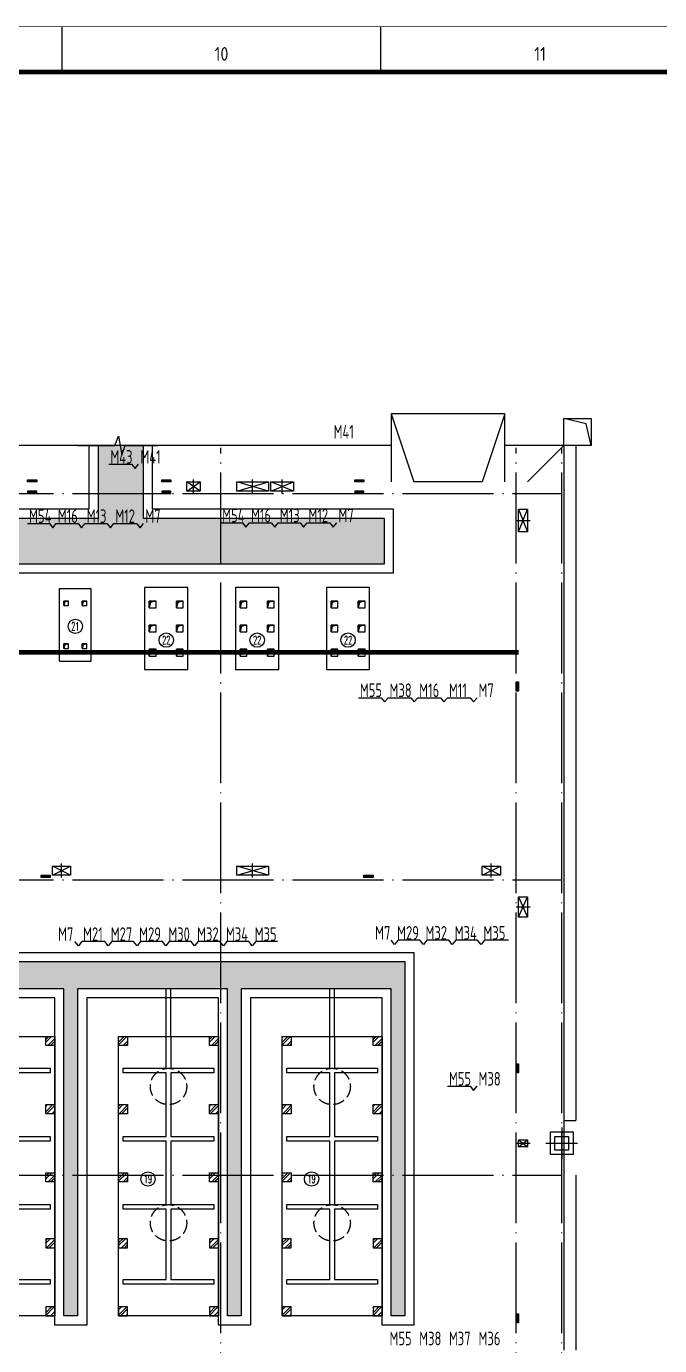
# Model space of a CAD drawing. Extents: x 93518 to 937116, y -359949 to 58022.
# Drawn here: x 747078 to 761008, y -92196 to -63170 of the extents above; entities that cross this region are included whole.
import ezdxf
from ezdxf.enums import TextEntityAlignment as Align

# ---------------------------------------------------------------- set-up
doc = ezdxf.new("R2010")
doc.units = 0
doc.header["$LTSCALE"] = 1000
doc.header["$MEASUREMENT"] = 0
for name, pattern in [('DASH', [0.35, 0.25, -0.1]), ('DIVIDE', [1.25, 0.5, -0.25, 0, -0.25, 0, -0.25]), ('DOTE', [2.42, 2, -0.2, 0.02, -0.2])]:
    doc.linetypes.add(name, pattern=pattern)
doc.layers.get('0').update_dxf_attribs({"linetype": 'CONTINUOUS'})
for name, color, linetype in [('C承台', 30, 'CONTINUOUS'), ('DIM_LEAD', 3, 'CONTINUOUS'), ('DIM_SYMB', 3, 'CONTINUOUS'), ('DOTE', 8, 'DOTE'), ('D洞口', 2, 'CONTINUOUS'), ('G沟道', 4, 'CONTINUOUS'), ('PUB_TEXT', 7, 'CONTINUOUS'), ('STAIR', 2, 'CONTINUOUS'), ('WINDOW', 4, 'CONTINUOUS'), ('排水', 25, 'CONTINUOUS'), ('设备', 7, 'CONTINUOUS'), ('设备层', 8, 'CONTINUOUS')]:
    doc.layers.add(name, color=color, linetype=linetype)
doc.styles.add('_TCH_AXIS', font='complex.shx', dxfattribs={"bigfont": 'GBCBIG.shx'})
doc.styles.get("Standard").update_dxf_attribs({"font": 'GBENOR', "bigfont": 'GBCBIG'})
doc.styles.add('TSSD_Rein', font='Tssdeng.shx', dxfattribs={"width": 0.7, "bigfont": 'tssdchn.shx'})
pattern_1 = [(0, (-247127.87, -30582.82), (39.6875, 79.375), [0, -79.375])]

# ---------------------------------------------------------------- blocks, each defined once
blk = doc.blocks.new('GEDI_WK_A1')
at = {"color": 3}
for p, q in [((630.75, 584), (630.75, 594)), ((700.83, 584), (700.83, 594))]:
    blk.add_line(p, q, dxfattribs=at)
for points, const_width in [([(0, 0), (841, 0), (841, 594), (0, 594)], 0.1), ([(25, 10), (831, 10), (831, 584), (25, 584)], 1)]:
    blk.add_lwpolyline(points, close=True, dxfattribs=dict(at, const_width=const_width))
for s, p in [('10', (665.79, 588)), ('11', (735.88, 588))]:
    blk.add_text(s, height=3, dxfattribs=at).set_placement(p, align=Align.MIDDLE)
blk = doc.blocks.new('A$C04BF5457')
h = blk.add_hatch()
h.set_pattern_fill('DOTS', color=8, scale=50, style=0)
h.set_pattern_definition(pattern_1)
h.paths.add_polyline_path([(-28350, 34050), (-28350, 32450), (-17400, 32450), (-17400, 31250), (-30550, 31250), (-30550, 34050)])
h.paths.add_polyline_path([(12900, 34050), (12900, 32450), (5900, 32450), (5900, 34050), (4900, 34050), (4900, 32450), (-8450, 32450), (-8450, 34050), (-9450, 34050), (-9450, 31450), (19200, 31450), (19200, 32450), (13900, 32450), (13900, 34050)])
h = blk.add_hatch()
h.set_pattern_fill('DOTS', color=8, scale=50, style=0)
h.set_pattern_definition(pattern_1)
h.paths.add_polyline_path([(-40900, 22113), (-40900, 22700), (-8950, 22700), (-8950, 30250), (-17000, 30250), (-17000, 30650), (-8550, 30650), (-8550, 25625), (10900, 25625), (10900, 25225), (-8550, 25225), (-8550, 22700), (19650, 22700), (19650, 14900), (19350, 14900), (19350, 22100), (16050, 22100), (16050, 14900), (15750, 14900), (15750, 22100), (12450, 22100), (12450, 14900), (12150, 14900), (12150, 22100), (8850, 22100), (8850, 14900), (8550, 14900), (8550, 22100), (825, 22100), (825, 14900), (425, 14900), (425, 22100), (-4575, 22100), (-4575, 14900), (-4975, 14900), (-4975, 22100), (-12150, 22100), (-12150, 14900), (-12550, 14900), (-12550, 22100), (-18550, 22100), (-18550, 14900), (-18950, 14900), (-18950, 22100), (-40865, 22100)])
h.paths.add_polyline_path([(-40900, 21888), (-40934, 21900), (-19150, 21900), (-19150, 14900), (-19750, 14900), (-19750, 21300), (-23650, 21300), (-23650, 14900), (-24250, 14900), (-24250, 21300), (-27950, 21300), (-27950, 14900), (-28550, 14900), (-28550, 21300), (-32250, 21300), (-32250, 14900), (-32850, 14900), (-32850, 21300), (-40900, 21300)])
at = {"layer": 'DIM_SYMB'}
blk.add_lwpolyline([(12457, 34050), (13272, 34050), (13349, 34260), (13423, 33840), (13497, 34050), (14217, 34050)], dxfattribs=at)
at = {"layer": 'G沟道', "color": 8}
for points in [[(-9650, 34050), (-9650, 31250), (19400, 31250), (19400, 32650), (14100, 32650), (14100, 34050)], [(12700, 34050), (12700, 32650), (6100, 32650), (6100, 34050)], [(-8350, 22900), (19850, 22900), (19850, 14700), (19150, 14700), (19150, 21900), (16250, 21900), (16250, 14700), (15550, 14700), (15550, 21900), (12650, 21900), (12650, 14700), (11950, 14700), (11950, 21900), (9050, 21900)]]:
    blk.add_lwpolyline(points, dxfattribs=at)
at = {"layer": 'G沟道'}
for points in [[(12900, 34050), (12900, 32450), (5900, 32450), (5900, 34050), (4900, 34050), (4900, 32450), (-8450, 32450), (-8450, 34050), (-9450, 34050), (-9450, 31450), (19200, 31450), (19200, 32450), (13900, 32450), (13900, 34050), (12900, 34050)], [(-8550, 22700), (19650, 22700), (19650, 14900), (19350, 14900), (19350, 22100), (16050, 22100), (16050, 14900), (15750, 14900), (15750, 22100), (12450, 22100), (12450, 14900), (12150, 14900), (12150, 22100), (8850, 22100)]]:
    blk.add_lwpolyline(points, dxfattribs=at)
blk = doc.blocks.new('A$C049D5CE3')
at = {"layer": 'D洞口'}
for points in [[(100, 1505), (250, 1505), (128, 1477), (100, 1355)], [(700, 1505), (850, 1505), (728, 1477), (700, 1355)], [(2100, 1505), (2250, 1505), (2128, 1477), (2100, 1355)], [(2700, 1505), (2850, 1505), (2728, 1477), (2700, 1355)], [(4100, 1505), (4250, 1505), (4128, 1477), (4100, 1355)], [(4700, 1505), (4850, 1505), (4728, 1477), (4700, 1355)], [(100, 975), (250, 975), (128, 947), (100, 825)], [(700, 975), (850, 975), (728, 947), (700, 825)], [(2100, 975), (2250, 975), (2128, 947), (2100, 825)], [(2700, 975), (2850, 975), (2728, 947), (2700, 825)], [(4100, 975), (4250, 975), (4128, 947), (4100, 825)], [(4700, 975), (4850, 975), (4728, 947), (4700, 825)], [(100, 445), (250, 445), (128, 417), (100, 295)], [(700, 445), (850, 445), (728, 417), (700, 295)], [(2100, 445), (2250, 445), (2128, 417), (2100, 295)], [(2700, 445), (2850, 445), (2728, 417), (2700, 295)], [(4100, 445), (4250, 445), (4128, 417), (4100, 295)], [(4700, 445), (4850, 445), (4728, 417), (4700, 295)]]:
    blk.add_hatch(color=8, dxfattribs=at).paths.add_polyline_path(points)
at = {"layer": 'C承台', "color": 8}
for points in [[(0, 0), (950, 0), (950, 1800), (0, 1800)], [(2000, 0), (2950, 0), (2950, 1800), (2000, 1800)], [(4000, 0), (4950, 0), (4950, 1800), (4000, 1800)]]:
    blk.add_lwpolyline(points, close=True, dxfattribs=at)
at = {"layer": 'D洞口', "color": 8}
for points in [[(100, 1355), (250, 1355), (250, 1505), (100, 1505)], [(100, 1505), (250, 1505), (128, 1477), (100, 1355)], [(700, 1355), (850, 1355), (850, 1505), (700, 1505)], [(700, 1505), (850, 1505), (728, 1477), (700, 1355)], [(2100, 1355), (2250, 1355), (2250, 1505), (2100, 1505)], [(2100, 1505), (2250, 1505), (2128, 1477), (2100, 1355)], [(2700, 1355), (2850, 1355), (2850, 1505), (2700, 1505)], [(2700, 1505), (2850, 1505), (2728, 1477), (2700, 1355)], [(4100, 1355), (4250, 1355), (4250, 1505), (4100, 1505)], [(4100, 1505), (4250, 1505), (4128, 1477), (4100, 1355)], [(4700, 1355), (4850, 1355), (4850, 1505), (4700, 1505)], [(4700, 1505), (4850, 1505), (4728, 1477), (4700, 1355)], [(100, 825), (250, 825), (250, 975), (100, 975)], [(100, 975), (250, 975), (128, 947), (100, 825)], [(700, 825), (850, 825), (850, 975), (700, 975)], [(700, 975), (850, 975), (728, 947), (700, 825)], [(2100, 825), (2250, 825), (2250, 975), (2100, 975)], [(2100, 975), (2250, 975), (2128, 947), (2100, 825)], [(2700, 825), (2850, 825), (2850, 975), (2700, 975)], [(2700, 975), (2850, 975), (2728, 947), (2700, 825)], [(4100, 825), (4250, 825), (4250, 975), (4100, 975)], [(4100, 975), (4250, 975), (4128, 947), (4100, 825)], [(4700, 825), (4850, 825), (4850, 975), (4700, 975)], [(4700, 975), (4850, 975), (4728, 947), (4700, 825)], [(100, 295), (250, 295), (250, 445), (100, 445)], [(100, 445), (250, 445), (128, 417), (100, 295)], [(700, 295), (850, 295), (850, 445), (700, 445)], [(700, 445), (850, 445), (728, 417), (700, 295)], [(2100, 295), (2250, 295), (2250, 445), (2100, 445)], [(2100, 445), (2250, 445), (2128, 417), (2100, 295)], [(2700, 295), (2850, 295), (2850, 445), (2700, 445)], [(2700, 445), (2850, 445), (2728, 417), (2700, 295)], [(4100, 295), (4250, 295), (4250, 445), (4100, 445)], [(4100, 445), (4250, 445), (4128, 417), (4100, 295)], [(4700, 295), (4850, 295), (4850, 445), (4700, 445)], [(4700, 445), (4850, 445), (4728, 417), (4700, 295)]]:
    blk.add_lwpolyline(points, close=True, dxfattribs=at)
at = {"layer": 'PUB_TEXT', "color": 8}
for centre in [(475, 646), (2475, 646), (4475, 646)]:
    blk.add_circle(centre, 158, dxfattribs=at)
at = {"layer": 'PUB_TEXT', "color": 8, "style": '_TCH_AXIS', "width": 0.617647}
for p, p2 in [((386, 557), (564, 557)), ((2386, 557), (2564, 557)), ((4386, 557), (4564, 557))]:
    blk.add_text('22', height=178.2, dxfattribs=at).set_placement(p, p2, align=Align.FIT)
blk = doc.blocks.new('A$C78382CE9')
at = {"layer": 'D洞口'}
for points in [[(100, 1320), (200, 1320), (120, 1300), (100, 1220)], [(500, 1320), (600, 1320), (520, 1300), (500, 1220)], [(100, 380), (200, 380), (120, 360), (100, 280)], [(500, 380), (600, 380), (520, 360), (500, 280)]]:
    blk.add_hatch(color=8, dxfattribs=at).paths.add_polyline_path(points)
at = {"layer": 'C承台', "color": 8}
for p, q in [((0, 0), (0, 1600)), ((0, 1600), (700, 1600)), ((700, 0), (700, 1600)), ((0, 0), (700, 0))]:
    blk.add_line(p, q, dxfattribs=at)
at = {"layer": 'D洞口', "color": 8}
for points in [[(100, 1220), (200, 1220), (200, 1320), (100, 1320)], [(100, 1320), (200, 1320), (120, 1300), (100, 1220)], [(500, 1220), (600, 1220), (600, 1320), (500, 1320)], [(500, 1320), (600, 1320), (520, 1300), (500, 1220)], [(100, 280), (200, 280), (200, 380), (100, 380)], [(100, 380), (200, 380), (120, 360), (100, 280)], [(500, 280), (600, 280), (600, 380), (500, 380)], [(500, 380), (600, 380), (520, 360), (500, 280)]]:
    blk.add_lwpolyline(points, close=True, dxfattribs=at)
at = {"layer": 'PUB_TEXT', "color": 8}
blk.add_circle((350, 765), 158, dxfattribs=at)
at = {"layer": 'PUB_TEXT', "color": 8, "style": '_TCH_AXIS', "width": 0.724138}
blk.add_text('21', height=178.2, dxfattribs=at).set_placement((261, 676), (439, 676), align=Align.FIT)
blk = doc.blocks.new('A$C5FA4178C')
at = {"ltscale": 0.5}
h = blk.add_hatch(dxfattribs=at)
h.set_pattern_fill('金属', color=8, scale=50, style=0)
h.set_pattern_definition([(45, (-185768.3, -50994.82), (-88.38835, 88.38835), []), (45, (-185709.37, -50994.82), (-88.38835, 88.38835), [])])
h.paths.add_polyline_path([(2000, 1700), (2000, 1500), (2200, 1500), (2200, 1700)])
h.paths.add_polyline_path([(0, 1700), (0, 1500), (200, 1500), (200, 1700)])
h.paths.add_polyline_path([(2000, 2950), (2000, 3150), (2200, 3150), (2200, 2950)])
h.paths.add_polyline_path([(0, 2950), (0, 3150), (200, 3150), (200, 2950)])
h.paths.add_polyline_path([(2000, 4450), (2000, 4650), (2200, 4650), (2200, 4450)])
h.paths.add_polyline_path([(0, 4450), (0, 4650), (200, 4650), (200, 4450)])
h.paths.add_polyline_path([(2000, 5950), (2000, 6150), (2200, 6150), (2200, 5950)])
h.paths.add_polyline_path([(0, 5950), (0, 6150), (200, 6150), (200, 5950)])
h.paths.add_polyline_path([(2000, 200), (2000, 0), (2200, 0), (2200, 200)])
h.paths.add_polyline_path([(0, 200), (0, 0), (200, 0), (200, 200)])
h = blk.add_hatch(dxfattribs=at)
h.set_pattern_fill('金属', color=8, scale=50, style=0)
h.set_pattern_definition([(45, (-182168.3, -50994.82), (-88.38835, 88.38835), []), (45, (-182109.37, -50994.82), (-88.38835, 88.38835), [])])
h.paths.add_polyline_path([(5600, 1700), (5600, 1500), (5800, 1500), (5800, 1700)])
h.paths.add_polyline_path([(3600, 1700), (3600, 1500), (3800, 1500), (3800, 1700)])
h.paths.add_polyline_path([(5600, 2950), (5600, 3150), (5800, 3150), (5800, 2950)])
h.paths.add_polyline_path([(3600, 2950), (3600, 3150), (3800, 3150), (3800, 2950)])
h.paths.add_polyline_path([(5600, 4450), (5600, 4650), (5800, 4650), (5800, 4450)])
h.paths.add_polyline_path([(3600, 4450), (3600, 4650), (3800, 4650), (3800, 4450)])
h.paths.add_polyline_path([(5600, 5950), (5600, 6150), (5800, 6150), (5800, 5950)])
h.paths.add_polyline_path([(3600, 5950), (3600, 6150), (3800, 6150), (3800, 5950)])
h.paths.add_polyline_path([(5600, 200), (5600, 0), (5800, 0), (5800, 200)])
h.paths.add_polyline_path([(3600, 200), (3600, 0), (3800, 0), (3800, 200)])
h = blk.add_hatch(dxfattribs=at)
h.set_pattern_fill('金属', color=8, scale=50, style=0)
h.set_pattern_definition([(45, (-178568.3, -50994.82), (-88.38835, 88.38835), []), (45, (-178509.37, -50994.82), (-88.38835, 88.38835), [])])
h.paths.add_polyline_path([(9200, 1700), (9200, 1500), (9400, 1500), (9400, 1700)])
h.paths.add_polyline_path([(7200, 1700), (7200, 1500), (7400, 1500), (7400, 1700)])
h.paths.add_polyline_path([(9200, 2950), (9200, 3150), (9400, 3150), (9400, 2950)])
h.paths.add_polyline_path([(7200, 2950), (7200, 3150), (7400, 3150), (7400, 2950)])
h.paths.add_polyline_path([(9200, 4450), (9200, 4650), (9400, 4650), (9400, 4450)])
h.paths.add_polyline_path([(7200, 4450), (7200, 4650), (7400, 4650), (7400, 4450)])
h.paths.add_polyline_path([(9200, 5950), (9200, 6150), (9400, 6150), (9400, 5950)])
h.paths.add_polyline_path([(7200, 5950), (7200, 6150), (7400, 6150), (7400, 5950)])
h.paths.add_polyline_path([(9200, 200), (9200, 0), (9400, 0), (9400, 200)])
h.paths.add_polyline_path([(7200, 200), (7200, 0), (7400, 0), (7400, 200)])
h = blk.add_hatch(dxfattribs=at)
h.set_pattern_fill('金属', color=8, scale=50, style=0)
h.set_pattern_definition([(45, (-174968.3, -50994.82), (-88.38835, 88.38835), []), (45, (-174909.37, -50994.82), (-88.38835, 88.38835), [])])
h.paths.add_polyline_path([(12800, 1700), (12800, 1500), (13000, 1500), (13000, 1700)])
h.paths.add_polyline_path([(10800, 1700), (10800, 1500), (11000, 1500), (11000, 1700)])
h.paths.add_polyline_path([(12800, 2950), (12800, 3150), (13000, 3150), (13000, 2950)])
h.paths.add_polyline_path([(10800, 2950), (10800, 3150), (11000, 3150), (11000, 2950)])
h.paths.add_polyline_path([(12800, 4450), (12800, 4650), (13000, 4650), (13000, 4450)])
h.paths.add_polyline_path([(10800, 4450), (10800, 4650), (11000, 4650), (11000, 4450)])
h.paths.add_polyline_path([(12800, 5950), (12800, 6150), (13000, 6150), (13000, 5950)])
h.paths.add_polyline_path([(10800, 5950), (10800, 6150), (11000, 6150), (11000, 5950)])
h.paths.add_polyline_path([(12800, 200), (12800, 0), (13000, 0), (13000, 200)])
h.paths.add_polyline_path([(10800, 200), (10800, 0), (11000, 0), (11000, 200)])
at = {"color": 8, "ltscale": 0.5}
for p, q in [((1050, 7000), (1050, 7200)), ((1050, 6150), (1050, 7000)), ((1150, 7000), (1150, 7200)), ((1150, 6150), (1150, 7000)), ((4650, 7000), (4650, 7200)), ((4650, 6150), (4650, 7000)), ((4750, 7000), (4750, 7200)), ((4750, 6150), (4750, 7000)), ((8250, 7000), (8250, 7200)), ((8250, 6150), (8250, 7000)), ((8350, 7000), (8350, 7200)), ((8350, 6150), (8350, 7000)), ((11850, 7000), (11850, 7200)), ((11850, 6150), (11850, 7000)), ((11950, 7000), (11950, 7200)), ((11950, 6150), (11950, 7000))]:
    blk.add_line(p, q, dxfattribs=at)
for points in [[(0, 5950), (0, 6150), (200, 6150), (200, 5950)], [(0, 6150), (2200, 6150), (2200, 0), (0, 0)], [(2000, 5950), (2000, 6150), (2200, 6150), (2200, 5950)], [(3600, 5950), (3600, 6150), (3800, 6150), (3800, 5950)], [(3600, 6150), (5800, 6150), (5800, 0), (3600, 0)], [(5600, 5950), (5600, 6150), (5800, 6150), (5800, 5950)], [(7200, 5950), (7200, 6150), (7400, 6150), (7400, 5950)], [(7200, 6150), (9400, 6150), (9400, 0), (7200, 0)], [(9200, 5950), (9200, 6150), (9400, 6150), (9400, 5950)], [(10800, 5950), (10800, 6150), (11000, 6150), (11000, 5950)], [(10800, 6150), (13000, 6150), (13000, 0), (10800, 0)], [(12800, 5950), (12800, 6150), (13000, 6150), (13000, 5950)], [(0, 4450), (0, 4650), (200, 4650), (200, 4450)], [(2000, 4450), (2000, 4650), (2200, 4650), (2200, 4450)], [(3600, 4450), (3600, 4650), (3800, 4650), (3800, 4450)], [(5600, 4450), (5600, 4650), (5800, 4650), (5800, 4450)], [(7200, 4450), (7200, 4650), (7400, 4650), (7400, 4450)], [(9200, 4450), (9200, 4650), (9400, 4650), (9400, 4450)], [(10800, 4450), (10800, 4650), (11000, 4650), (11000, 4450)], [(12800, 4450), (12800, 4650), (13000, 4650), (13000, 4450)], [(0, 2950), (0, 3150), (200, 3150), (200, 2950)], [(2000, 2950), (2000, 3150), (2200, 3150), (2200, 2950)], [(3600, 2950), (3600, 3150), (3800, 3150), (3800, 2950)], [(5600, 2950), (5600, 3150), (5800, 3150), (5800, 2950)], [(7200, 2950), (7200, 3150), (7400, 3150), (7400, 2950)], [(9200, 2950), (9200, 3150), (9400, 3150), (9400, 2950)], [(10800, 2950), (10800, 3150), (11000, 3150), (11000, 2950)], [(12800, 2950), (12800, 3150), (13000, 3150), (13000, 2950)], [(0, 1700), (0, 1500), (200, 1500), (200, 1700)], [(2000, 1700), (2000, 1500), (2200, 1500), (2200, 1700)], [(3600, 1700), (3600, 1500), (3800, 1500), (3800, 1700)], [(5600, 1700), (5600, 1500), (5800, 1500), (5800, 1700)], [(7200, 1700), (7200, 1500), (7400, 1500), (7400, 1700)], [(9200, 1700), (9200, 1500), (9400, 1500), (9400, 1700)], [(10800, 1700), (10800, 1500), (11000, 1500), (11000, 1700)], [(12800, 1700), (12800, 1500), (13000, 1500), (13000, 1700)], [(0, 200), (0, 0), (200, 0), (200, 200)], [(2000, 200), (2000, 0), (2200, 0), (2200, 200)], [(3600, 200), (3600, 0), (3800, 0), (3800, 200)], [(5600, 200), (5600, 0), (5800, 0), (5800, 200)], [(7200, 200), (7200, 0), (7400, 0), (7400, 200)], [(9200, 200), (9200, 0), (9400, 0), (9400, 200)], [(10800, 200), (10800, 0), (11000, 0), (11000, 200)], [(12800, 200), (12800, 0), (13000, 0), (13000, 200)]]:
    blk.add_lwpolyline(points, close=True, dxfattribs=at)
for points in [[(1150, 6150), (1150, 5450), (2100, 5450), (2100, 5350), (1150, 5350), (1150, 3950), (2100, 3950), (2100, 3850), (1150, 3850), (1150, 2450), (2100, 2450), (2100, 2350), (1150, 2350), (1150, 800), (2100, 800), (2100, 700), (100, 700), (100, 800), (1050, 800), (1050, 2350), (100, 2350), (100, 2450), (1050, 2450), (1050, 3850), (100, 3850), (100, 3950), (1050, 3950), (1050, 5350), (100, 5350), (100, 5450), (1050, 5450), (1050, 6150)], [(4750, 6150), (4750, 5450), (5700, 5450), (5700, 5350), (4750, 5350), (4750, 3950), (5700, 3950), (5700, 3850), (4750, 3850), (4750, 2450), (5700, 2450), (5700, 2350), (4750, 2350), (4750, 800), (5700, 800), (5700, 700), (3700, 700), (3700, 800), (4650, 800), (4650, 2350), (3700, 2350), (3700, 2450), (4650, 2450), (4650, 3850), (3700, 3850), (3700, 3950), (4650, 3950), (4650, 5350), (3700, 5350), (3700, 5450), (4650, 5450), (4650, 6150)], [(8350, 6150), (8350, 5450), (9300, 5450), (9300, 5350), (8350, 5350), (8350, 3950), (9300, 3950), (9300, 3850), (8350, 3850), (8350, 2450), (9300, 2450), (9300, 2350), (8350, 2350), (8350, 800), (9300, 800), (9300, 700), (7300, 700), (7300, 800), (8250, 800), (8250, 2350), (7300, 2350), (7300, 2450), (8250, 2450), (8250, 3850), (7300, 3850), (7300, 3950), (8250, 3950), (8250, 5350), (7300, 5350), (7300, 5450), (8250, 5450), (8250, 6150)], [(11950, 6150), (11950, 5450), (12900, 5450), (12900, 5350), (11950, 5350), (11950, 3950), (12900, 3950), (12900, 3850), (11950, 3850), (11950, 2450), (12900, 2450), (12900, 2350), (11950, 2350), (11950, 800), (12900, 800), (12900, 700), (10900, 700), (10900, 800), (11850, 800), (11850, 2350), (10900, 2350), (10900, 2450), (11850, 2450), (11850, 3850), (10900, 3850), (10900, 3950), (11850, 3950), (11850, 5350), (10900, 5350), (10900, 5450), (11850, 5450), (11850, 6150)]]:
    blk.add_lwpolyline(points, dxfattribs=at)
for centre in [(648, 3015), (4248, 3015), (7848, 3015), (11448, 3015)]:
    blk.add_circle(centre, 158, dxfattribs=at)
at = {"color": 8, "ltscale": 0.5, "style": '_TCH_AXIS', "width": 0.724138}
for p, p2 in [((559, 2926), (737, 2926)), ((4159, 2926), (4337, 2926)), ((7759, 2926), (7937, 2926)), ((11359, 2926), (11537, 2926))]:
    blk.add_text('19', height=178.2, dxfattribs=at).set_placement(p, p2, align=Align.FIT)

msp = doc.modelspace()

# ---------------------------------------------------------------- hatches: boundary and pattern name
for points in [[(747105, -73144.5), (747105, -73194.5), (747305, -73194.5), (747305, -73144.5)], [(750054.6, -73144.5), (750054.6, -73194.5), (750254.6, -73194.5), (750254.6, -73144.5)], [(754304.6, -73144.5), (754304.6, -73194.5), (754504.6, -73194.5), (754504.6, -73144.5)], [(747305, -73444.5), (747305, -73394.5), (747105, -73394.5), (747105, -73444.5)], [(750254.6, -73444.5), (750254.6, -73394.5), (750054.6, -73394.5), (750054.6, -73444.5)], [(754504.6, -73444.5), (754504.6, -73394.5), (754304.6, -73394.5), (754304.6, -73444.5)], [(757854.6, -77794.5), (757904.6, -77794.5), (757904.6, -77594.5), (757854.6, -77594.5)], [(747600.8, -81894.5), (747600.8, -81844.5), (747400.8, -81844.5), (747400.8, -81894.5)], [(754704.6, -81894.5), (754704.6, -81844.5), (754504.6, -81844.5), (754504.6, -81894.5)], [(757854.6, -86194.5), (757904.6, -86194.5), (757904.6, -85994.5), (757854.6, -85994.5)], [(757854.6, -91694.5), (757904.6, -91694.5), (757904.6, -91494.5), (757854.6, -91494.5)]]:
    msp.add_hatch(color=6).paths.add_polyline_path(points)

# ---------------------------------------------------------------- linework, layer by layer
at = {"color": 6}
for p, q in [((750754.6, -73449.4), (750754.6, -73139.6)), ((752054.6, -73449.4), (752054.6, -73139.6)), ((752704.6, -73449.4), (752704.6, -73139.6)), ((750604.8, -73394.5), (750904.4, -73194.5)), ((750904.4, -73394.5), (750604.8, -73194.5)), ((751704.8, -73394.5), (752404.4, -73194.5)), ((752404.4, -73394.5), (751704.8, -73194.5)), ((752454.8, -73394.5), (752954.4, -73194.5)), ((752954.4, -73394.5), (752454.8, -73194.5)), ((757904.6, -73794.7), (758104.6, -74294.3)), ((757904.6, -74294.3), (758104.6, -73794.7)), ((757849.8, -74044.5), (758159.5, -74044.5)), ((747650.8, -81844.5), (748050.4, -81644.5)), ((748050.4, -81844.5), (747650.8, -81644.5)), ((747850.6, -81899.4), (747850.6, -81589.6)), ((751704.8, -81844.5), (752404.4, -81644.5)), ((752404.4, -81844.5), (751704.8, -81644.5)), ((752054.6, -81899.4), (752054.6, -81589.6)), ((757104.8, -81844.5), (757504.4, -81644.5)), ((757504.4, -81844.5), (757104.8, -81644.5)), ((757304.6, -81899.4), (757304.6, -81589.6)), ((757904.6, -82319.7), (758104.6, -82769.3)), ((757904.6, -82769.3), (758104.6, -82319.7)), ((757849.8, -82544.5), (758159.5, -82544.5)), ((757849.8, -87744.5), (758159.5, -87744.5)), ((757904.6, -87669.7), (758104.6, -87819.3)), ((757904.6, -87819.3), (758104.6, -87669.7))]:
    msp.add_line(p, q, dxfattribs=at)
for points in [[(747105, -73194.5), (747105, -73144.5), (747305, -73144.5), (747305, -73194.5), (747105, -73194.5)], [(750054.6, -73194.5), (750054.6, -73144.5), (750254.6, -73144.5), (750254.6, -73194.5), (750054.6, -73194.5)], [(754304.6, -73194.5), (754304.6, -73144.5), (754504.6, -73144.5), (754504.6, -73194.5), (754304.6, -73194.5)], [(747105, -73394.5), (747105, -73444.5), (747305, -73444.5), (747305, -73394.5), (747105, -73394.5)], [(750054.6, -73394.5), (750054.6, -73444.5), (750254.6, -73444.5), (750254.6, -73394.5), (750054.6, -73394.5)], [(750604.8, -73194.5), (750904.4, -73194.5), (750904.4, -73394.5), (750604.8, -73394.5), (750604.8, -73194.5)], [(751704.8, -73194.5), (752404.4, -73194.5), (752404.4, -73394.5), (751704.8, -73394.5), (751704.8, -73194.5)], [(752454.8, -73194.5), (752954.4, -73194.5), (752954.4, -73394.5), (752454.8, -73394.5), (752454.8, -73194.5)], [(754304.6, -73394.5), (754304.6, -73444.5), (754504.6, -73444.5), (754504.6, -73394.5), (754304.6, -73394.5)], [(758104.6, -73794.7), (758104.6, -74294.3), (757904.6, -74294.3), (757904.6, -73794.7), (758104.6, -73794.7)], [(757904.6, -77794.5), (757854.6, -77794.5), (757854.6, -77594.5), (757904.6, -77594.5), (757904.6, -77794.5)], [(747600.8, -81844.5), (747600.8, -81894.5), (747400.8, -81894.5), (747400.8, -81844.5), (747600.8, -81844.5)], [(747650.8, -81644.5), (748050.4, -81644.5), (748050.4, -81844.5), (747650.8, -81844.5), (747650.8, -81644.5)], [(751704.8, -81644.5), (752404.4, -81644.5), (752404.4, -81844.5), (751704.8, -81844.5), (751704.8, -81644.5)], [(754704.6, -81844.5), (754704.6, -81894.5), (754504.6, -81894.5), (754504.6, -81844.5), (754704.6, -81844.5)], [(757104.8, -81644.5), (757504.4, -81644.5), (757504.4, -81844.5), (757104.8, -81844.5), (757104.8, -81644.5)], [(758104.6, -82319.7), (758104.6, -82769.3), (757904.6, -82769.3), (757904.6, -82319.7), (758104.6, -82319.7)], [(757904.6, -86194.5), (757854.6, -86194.5), (757854.6, -85994.5), (757904.6, -85994.5), (757904.6, -86194.5)], [(758104.6, -87669.7), (758104.6, -87819.3), (757904.6, -87819.3), (757904.6, -87669.7), (758104.6, -87669.7)], [(757904.6, -91694.5), (757854.6, -91694.5), (757854.6, -91494.5), (757904.6, -91494.5), (757904.6, -91694.5)]]:
    msp.add_lwpolyline(points, dxfattribs=at)
at = {"layer": 'C承台', "color": 8}
msp.add_lwpolyline([(758604.6, -87494.5), (759104.6, -87494.5), (759104.6, -87994.5), (758604.6, -87994.5)], close=True, dxfattribs=at)
at = {"layer": 'C承台'}
msp.add_lwpolyline([(758704.6, -87594.5), (759004.6, -87594.5), (759004.6, -87894.5), (758704.6, -87894.5)], close=True, dxfattribs=at)
at = {"layer": 'DIM_LEAD'}
for points in [[(748893.4, -72805.1), (749393.7, -72805.1), (749470, -72898.8), (749546.4, -72805.1)], [(747102.2, -74109.1), (747582.8, -74109.1), (747659.1, -74202.8), (747735.4, -74109.1)], [(747735.4, -74109.1), (748216, -74109.1), (748292.3, -74202.8), (748368.6, -74109.1)], [(748368.6, -74109.1), (748849.2, -74109.1), (748925.6, -74202.8), (749001.9, -74109.1)], [(749001.9, -74109.1), (749502.2, -74109.1), (749578.5, -74202.8), (749654.9, -74109.1)], [(751352.2, -74094.8), (751832.8, -74094.8), (751909.1, -74188.5), (751985.4, -74094.8)], [(751985.4, -74094.8), (752466, -74094.8), (752542.3, -74188.5), (752618.6, -74094.8)], [(752618.6, -74094.8), (753099.2, -74094.8), (753175.6, -74188.5), (753251.9, -74094.8)], [(753251.9, -74094.8), (753752.2, -74094.8), (753828.5, -74188.5), (753904.9, -74094.8)], [(754381.8, -77940.3), (754882.2, -77940.3), (754958.5, -78034), (755034.8, -77940.3)], [(755034.8, -77940.3), (755535.1, -77940.3), (755611.5, -78034), (755687.8, -77940.3)], [(755687.8, -77940.3), (756188.1, -77940.3), (756264.4, -78034), (756340.8, -77940.3)], [(756340.8, -77940.3), (756841.1, -77940.3), (756917.4, -78034), (756993.7, -77940.3)], [(755736.3, -83278.1), (755255.7, -83278.1), (755179.4, -83371.7), (755103, -83278.1)], [(756369.5, -83278.1), (755888.9, -83278.1), (755812.6, -83371.7), (755736.3, -83278.1)], [(757002.8, -83278.1), (756522.2, -83278.1), (756445.8, -83371.7), (756369.5, -83278.1)], [(757685.9, -83278.1), (757155.4, -83278.1), (757079.1, -83371.7), (757002.8, -83278.1)], [(748803.4, -83306.5), (748299.3, -83306.5), (748223, -83400.1), (748146.7, -83306.5)], [(749436.7, -83306.5), (748956.1, -83306.5), (748879.8, -83400.1), (748803.4, -83306.5)], [(750069.9, -83306.5), (749589.3, -83306.5), (749513, -83400.1), (749436.7, -83306.5)], [(750703.2, -83306.5), (750222.6, -83306.5), (750146.2, -83400.1), (750069.9, -83306.5)], [(751336.4, -83306.5), (750855.8, -83306.5), (750779.5, -83400.1), (750703.2, -83306.5)], [(751969.6, -83306.5), (751489, -83306.5), (751412.7, -83400.1), (751336.4, -83306.5)], [(752602.9, -83306.5), (752122.3, -83306.5), (752045.9, -83400.1), (751969.6, -83306.5)], [(756340.8, -86489), (756841.1, -86489), (756917.4, -86582.7), (756993.7, -86489)]]:
    msp.add_lwpolyline(points, dxfattribs=at)
at = {"layer": 'DOTE'}
for p, q in [((751354.6, -106444.5), (751354.6, -72444.5)), ((757854.6, -106444.5), (757854.6, -72444.5)), ((758854.6, -106444.5), (758854.6, -72444.5)), ((694854.6, -73444.5), (758854.6, -73444.5)), ((694854.6, -81944.5), (758854.6, -81944.5)), ((758854.6, -87394.5), (758854.6, -88094.5)), ((758504.6, -87744.5), (759204.6, -87744.5)), ((694854.6, -88444.5), (758854.6, -88444.5))]:
    msp.add_line(p, q, dxfattribs=at)
at = {"layer": 'STAIR', "color": 2}
for p, q in [((755104.6, -71694.5), (755604.6, -73194.5)), ((757604.6, -71694.5), (757104.6, -73194.5))]:
    msp.add_line(p, q, dxfattribs=at)
msp.add_lwpolyline([(757604.6, -73194.5), (757604.6, -71694.5), (755104.6, -71694.5), (755104.6, -73194.5)], dxfattribs=at)
at = {"layer": 'WINDOW'}
msp.add_line((757104.6, -73194.5), (755604.6, -73194.5), dxfattribs=at)
at = {"layer": '排水'}
for p, q in [((759390.4, -71916.6), (758904.6, -71794.5)), ((759504.6, -72394.5), (759390.4, -71916.6)), ((758104.6, -73194.5), (758904.6, -72394.5)), ((758904.6, -87244.5), (759164.6, -87244.5))]:
    msp.add_line(p, q, dxfattribs=at)
msp.add_lwpolyline([(759504.6, -72394.5), (758904.6, -72394.5), (758904.6, -71794.5), (759504.6, -71794.5)], close=True, dxfattribs=at)
for points in [[(755104.6, -72394.5), (731604.6, -72394.5)], [(758904.6, -72394.5), (757604.6, -72394.5)], [(758904.6, -72394.5), (758904.6, -92294.5)], [(759164.6, -72394.5), (759164.6, -87244.5)], [(759164.6, -88444.5), (759164.6, -92294.5)]]:
    msp.add_lwpolyline(points, dxfattribs=at)
at = {"layer": '设备', "color": 6, "linetype": 'DIVIDE', "const_width": 100}
msp.add_lwpolyline([(725355, -76944.5), (757904.6, -76944.5)], dxfattribs=at)
at = {"layer": '设备层', "color": 8, "linetype": 'DASH'}
for centre in [(750204.6, -86494.5), (753804.6, -86494.5), (750204.6, -89494.5), (753804.6, -89494.5)]:
    msp.add_circle(centre, 400, dxfattribs=at)

# ---------------------------------------------------------------- block references
at = {"xscale": 100, "yscale": 100, "zscale": 100}
msp.add_blockref('GEDI_WK_A1', (684791.4, -122574.9), dxfattribs=at)
at = {"layer": '设备层'}
for name, p in [('A$C04BF5457', (735754.6, -106444.5)), ('A$C78382CE9', (747804.6, -77134.5)), ('A$C049D5CE3', (749679.6, -77319.5)), ('A$C5FA4178C', (741904.6, -91544.5))]:
    msp.add_blockref(name, p, dxfattribs=at)

# ---------------------------------------------------------------- texts
at = {"layer": 'PUB_TEXT', "color": 6, "style": 'TSSD_Rein', "width": 0.7}
for s, p in [('M41', (753835.8, -72240.1)), ('M43', (748925.5, -72791.7)), ('M41', (749585.8, -72791.7)), ('M54', (747136.2, -74095.7)), ('M16', (747769.5, -74095.7)), ('M13', (748402.7, -74095.7)), ('M12', (749034, -74095.7)), ('M7', (749694.3, -74095.7)), ('M54', (751386.2, -74081.3)), ('M16', (752019.5, -74081.3)), ('M13', (752652.7, -74081.3)), ('M12', (753284, -74081.3)), ('M7', (753944.3, -74081.3)), ('M55', (754414, -77926.9)), ('M38', (755066.9, -77926.9)), ('M16', (755719.9, -77926.9)), ('M11', (756372.9, -77926.9)), ('M7', (757025, -77926.9)), ('M7', (747776, -83293)), ('M21', (748325.7, -83293)), ('M27', (748934.2, -83293)), ('M29', (749559.3, -83293)), ('M30', (750200.6, -83293)), ('M32', (750833.9, -83293)), ('M34', (751467.1, -83293)), ('M35', (752100.3, -83293)), ('M7', (754751.2, -83264.6)), ('M29', (755233.8, -83264.6)), ('M32', (755858.9, -83264.6)), ('M34', (756500.2, -83264.6)), ('M35', (757133.5, -83264.6)), ('M55', (756372.9, -86475.6)), ('M38', (757025, -86475.6)), ('M55', (755066.9, -92189.6)), ('M38', (755719.9, -92189.6)), ('M37', (756372.9, -92189.6)), ('M36', (757025, -92189.6))]:
    msp.add_text(s, height=300, dxfattribs=at).set_placement(p)

doc.saveas('drawing.dxf')
